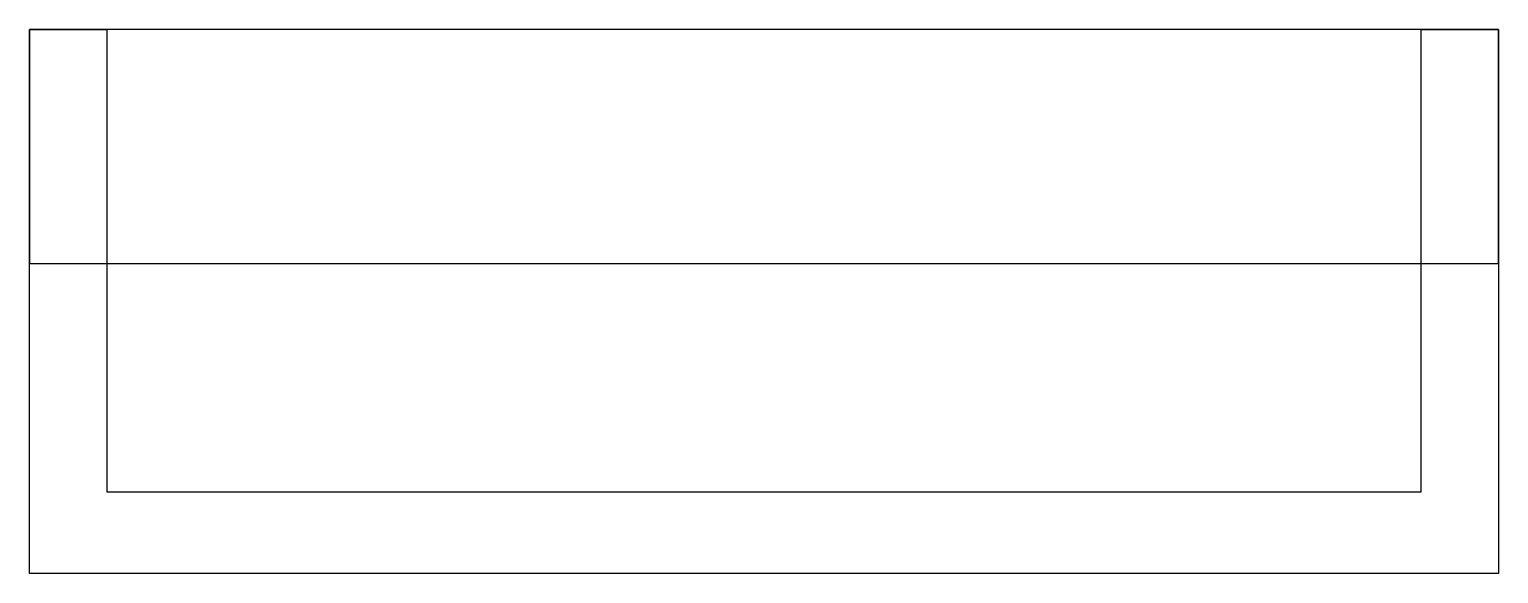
# Model space of a CAD drawing. Header units: millimetres. Extents: x -27 to 27, y 0 to 20.
import ezdxf

# ---------------------------------------------------------------- set-up
doc = ezdxf.new("R2010")
doc.units = ezdxf.units.MM
doc.layers.get('0').update_dxf_attribs({"linetype": 'CONTINUOUS'})

msp = doc.modelspace()

# ---------------------------------------------------------------- linework, layer by layer
for points in [[(27, 0), (-27, 0), (-27, 20), (-24.151, 20), (-24.151, 3), (24.151, 3), (24.151, 20), (27, 20)], [(27, 20), (-27, 20), (-27, 11.4), (27, 11.4)]]:
    msp.add_lwpolyline(points, close=True)

doc.saveas('drawing.dxf')
